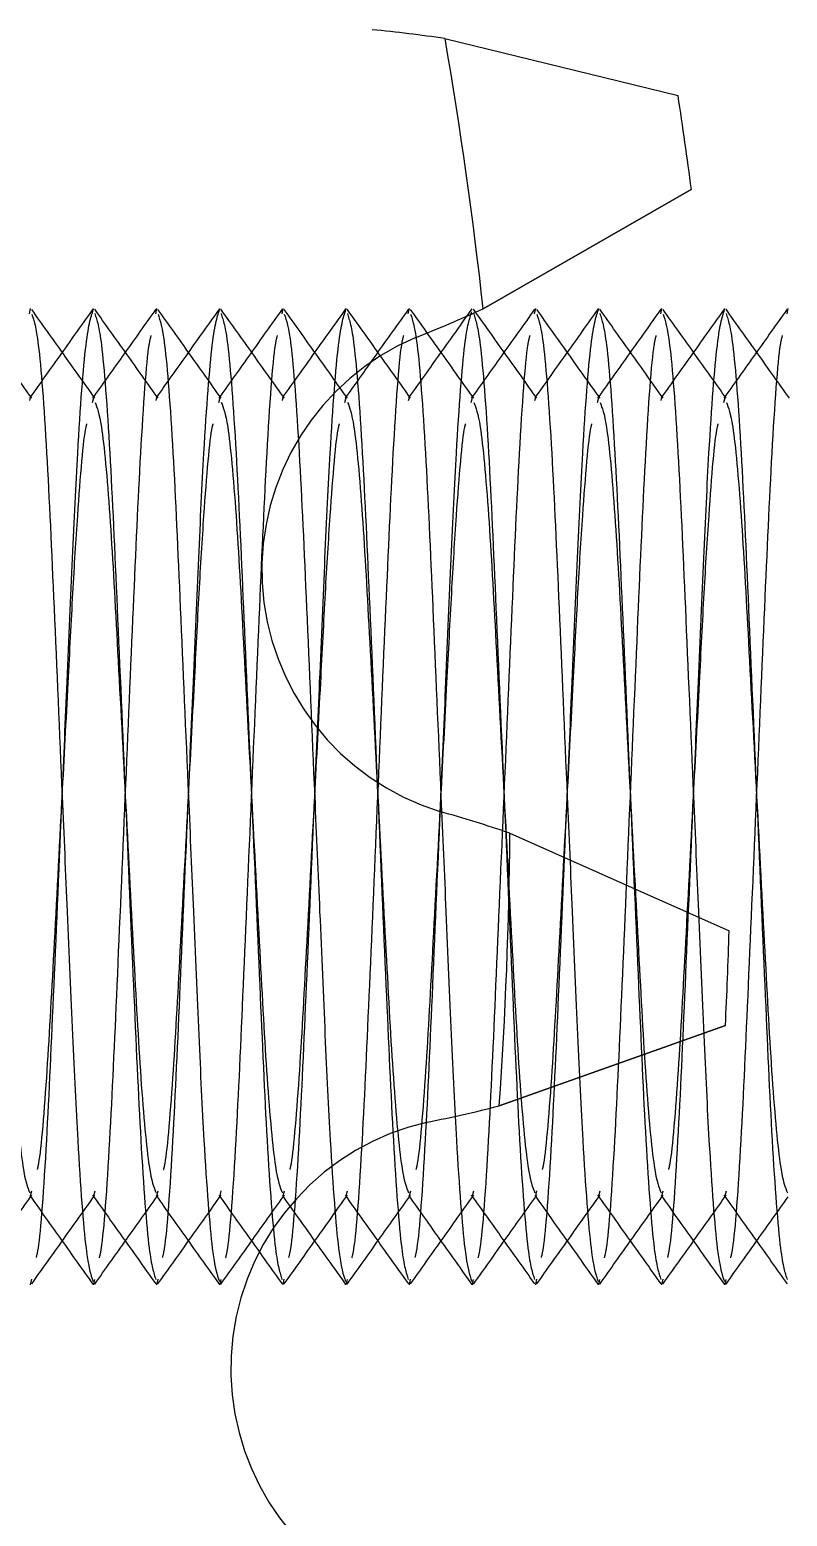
# Model space of a CAD drawing. Header units: metres. Extents: x 0 to 63075, y 0 to 44550.
# Drawn here: x 36441.33 to 36453.33, y 35152.88 to 35176.41 of the extents above; entities that cross this region are included whole.
import ezdxf

# ---------------------------------------------------------------- set-up
doc = ezdxf.new("R2010")
doc.units = ezdxf.units.M
doc.header["$LTSCALE"] = 75
doc.linetypes.add('HIDDEN2', pattern=[4.7625, 3.175, -1.5875])
for name, color, linetype in [('SDM', 7, 'Continuous'), ('SL4', 4, 'Continuous'), ('ST1', 7, 'HIDDEN2')]:
    doc.layers.add(name, color=color, linetype=linetype)

# ---------------------------------------------------------------- blocks, each defined once
blk = doc.blocks.new('A$Cf5e9a517')
at = {"layer": 'SL4'}
for p, q in [((279.071, 1605.993), (279.089, 1606.077)), ((281.071, 1605.993), (281.089, 1606.077)), ((283.071, 1605.993), (283.089, 1606.077)), ((285.071, 1605.993), (285.089, 1606.077)), ((287.071, 1605.993), (287.089, 1606.077)), ((289.071, 1605.993), (289.089, 1606.077)), ((291.071, 1605.993), (291.089, 1606.077)), ((280.089, 1590.623), (280.106, 1590.704)), ((282.089, 1590.623), (282.106, 1590.704)), ((284.089, 1590.623), (284.106, 1590.704)), ((286.089, 1590.623), (286.106, 1590.704)), ((288.089, 1590.623), (288.106, 1590.704)), ((290.089, 1590.623), (290.106, 1590.704))]:
    blk.add_line(p, q, dxfattribs=at)
for radius in [125, 123.91, 122.777, 119.686, 89.286]:
    blk.add_circle((216.283, 1598.35), radius, dxfattribs=at)
for radius, start, end in [(104.464, 84.34617, 70.62407), (98.5, 84.12256, 70.84769), (93.236, 82.04946, 72.92078), (92.147, 81.13305, 347.48512), (92.147, 347.48512, 73.8372), (86.207, 285.15738, 49.81286)]:
    blk.add_arc((216.283, 1598.35), radius, start, end, dxfattribs=at)
for points, knots in [([(280.108, 1604.657), (279.941, 1604.892), (279.607, 1605.36), (279.273, 1605.83), (279.106, 1606.064)], [0, 0, 0, 0, 0.49997, 1, 1, 1, 1]), ([(279.107, 1605.989), (279.141, 1605.887), (279.216, 1605.661), (279.345, 1603.939), (279.458, 1601.39), (279.571, 1598.751), (279.672, 1596.426), (279.752, 1594.531), (279.845, 1592.591), (279.964, 1591.009), (280.041, 1590.781), (280.078, 1590.674)], [0, 0, 0, 0, 0.108328, 0.239496, 0.365485, 0.495517, 0.57381, 0.663359, 0.752437, 0.883605, 1, 1, 1, 1]), ([(281.072, 1606.065), (280.905, 1605.831), (280.577, 1605.37), (280.249, 1604.91), (280.089, 1604.685)], [0, 0, 0, 0, 0.510193, 1, 1, 1, 1]), ([(282.108, 1604.657), (281.941, 1604.892), (281.607, 1605.36), (281.273, 1605.83), (281.106, 1606.064)], [0, 0, 0, 0, 0.49997, 1, 1, 1, 1]), ([(281.107, 1605.989), (281.141, 1605.887), (281.216, 1605.661), (281.345, 1603.939), (281.458, 1601.39), (281.571, 1598.751), (281.672, 1596.426), (281.752, 1594.531), (281.845, 1592.591), (281.964, 1591.009), (282.041, 1590.781), (282.078, 1590.674)], [0, 0, 0, 0, 0.1083278, 0.2394956, 0.3654849, 0.4955173, 0.5738097, 0.663359, 0.7524373, 0.8836052, 1, 1, 1, 1]), ([(283.072, 1606.065), (282.905, 1605.831), (282.577, 1605.37), (282.249, 1604.91), (282.089, 1604.685)], [0, 0, 0, 0, 0.510193, 1, 1, 1, 1]), ([(284.108, 1604.657), (283.941, 1604.892), (283.607, 1605.36), (283.273, 1605.83), (283.106, 1606.064)], [0, 0, 0, 0, 0.49997, 1, 1, 1, 1]), ([(283.107, 1605.989), (283.141, 1605.887), (283.216, 1605.661), (283.345, 1603.939), (283.458, 1601.39), (283.571, 1598.751), (283.672, 1596.426), (283.752, 1594.531), (283.845, 1592.591), (283.964, 1591.009), (284.041, 1590.781), (284.078, 1590.674)], [0, 0, 0, 0, 0.108328, 0.239496, 0.365485, 0.495517, 0.57381, 0.663359, 0.752437, 0.883605, 1, 1, 1, 1]), ([(285.072, 1606.065), (284.905, 1605.831), (284.577, 1605.37), (284.249, 1604.91), (284.089, 1604.685)], [0, 0, 0, 0, 0.510193, 1, 1, 1, 1]), ([(286.108, 1604.657), (285.941, 1604.892), (285.607, 1605.36), (285.273, 1605.83), (285.106, 1606.064)], [0, 0, 0, 0, 0.49997, 1, 1, 1, 1]), ([(285.107, 1605.989), (285.141, 1605.887), (285.216, 1605.661), (285.345, 1603.939), (285.458, 1601.39), (285.571, 1598.751), (285.672, 1596.426), (285.752, 1594.531), (285.845, 1592.591), (285.964, 1591.009), (286.041, 1590.781), (286.078, 1590.674)], [0, 0, 0, 0, 0.108328, 0.239496, 0.365485, 0.495517, 0.57381, 0.663359, 0.752437, 0.883605, 1, 1, 1, 1]), ([(287.072, 1606.065), (286.905, 1605.831), (286.577, 1605.37), (286.249, 1604.91), (286.089, 1604.685)], [0, 0, 0, 0, 0.510193, 1, 1, 1, 1]), ([(288.108, 1604.657), (287.941, 1604.892), (287.607, 1605.36), (287.273, 1605.83), (287.106, 1606.064)], [0, 0, 0, 0, 0.49997, 1, 1, 1, 1]), ([(287.107, 1605.989), (287.141, 1605.887), (287.216, 1605.661), (287.345, 1603.939), (287.458, 1601.39), (287.571, 1598.751), (287.672, 1596.426), (287.752, 1594.531), (287.845, 1592.591), (287.964, 1591.009), (288.041, 1590.781), (288.078, 1590.674)], [0, 0, 0, 0, 0.108328, 0.239496, 0.365485, 0.495517, 0.57381, 0.663359, 0.752437, 0.883605, 1, 1, 1, 1]), ([(289.072, 1606.065), (288.905, 1605.831), (288.577, 1605.37), (288.249, 1604.91), (288.089, 1604.685)], [0, 0, 0, 0, 0.510193, 1, 1, 1, 1]), ([(290.108, 1604.657), (289.941, 1604.892), (289.607, 1605.36), (289.273, 1605.83), (289.106, 1606.064)], [0, 0, 0, 0, 0.49997, 1, 1, 1, 1]), ([(289.107, 1605.989), (289.141, 1605.887), (289.216, 1605.661), (289.345, 1603.939), (289.458, 1601.39), (289.571, 1598.751), (289.672, 1596.426), (289.752, 1594.531), (289.845, 1592.591), (289.964, 1591.009), (290.041, 1590.781), (290.078, 1590.674)], [0, 0, 0, 0, 0.108328, 0.239496, 0.365485, 0.495517, 0.57381, 0.663359, 0.752437, 0.883605, 1, 1, 1, 1]), ([(291.072, 1606.065), (290.905, 1605.831), (290.577, 1605.37), (290.249, 1604.91), (290.089, 1604.685)], [0, 0, 0, 0, 0.510193, 1, 1, 1, 1]), ([(280.109, 1604.592), (280.142, 1604.509), (280.216, 1604.325), (280.345, 1602.922), (280.458, 1600.835), (280.589, 1598.35), (280.719, 1595.865), (280.832, 1593.776), (280.963, 1592.352), (281.04, 1592.166), (281.076, 1592.079)], [0, 0, 0, 0, 0.1069717, 0.2387806, 0.3653767, 0.4960425, 0.6267083, 0.7533044, 0.8851133, 1, 1, 1, 1]), ([(282.109, 1604.592), (282.142, 1604.509), (282.216, 1604.325), (282.345, 1602.922), (282.458, 1600.835), (282.589, 1598.35), (282.719, 1595.865), (282.832, 1593.776), (282.963, 1592.352), (283.04, 1592.166), (283.076, 1592.079)], [0, 0, 0, 0, 0.106972, 0.238781, 0.365377, 0.496042, 0.626708, 0.753304, 0.885113, 1, 1, 1, 1]), ([(284.109, 1604.592), (284.142, 1604.509), (284.216, 1604.325), (284.345, 1602.922), (284.458, 1600.835), (284.589, 1598.35), (284.719, 1595.865), (284.832, 1593.776), (284.963, 1592.352), (285.04, 1592.166), (285.076, 1592.079)], [0, 0, 0, 0, 0.106972, 0.238781, 0.365377, 0.496042, 0.626708, 0.753304, 0.885113, 1, 1, 1, 1]), ([(286.109, 1604.592), (286.142, 1604.509), (286.216, 1604.325), (286.345, 1602.922), (286.458, 1600.835), (286.589, 1598.35), (286.719, 1595.865), (286.832, 1593.776), (286.963, 1592.352), (287.04, 1592.166), (287.076, 1592.079)], [0, 0, 0, 0, 0.106972, 0.238781, 0.365377, 0.496042, 0.626708, 0.753304, 0.885113, 1, 1, 1, 1]), ([(288.109, 1604.592), (288.142, 1604.509), (288.216, 1604.325), (288.345, 1602.922), (288.458, 1600.835), (288.589, 1598.35), (288.719, 1595.865), (288.832, 1593.776), (288.963, 1592.352), (289.04, 1592.166), (289.076, 1592.079)], [0, 0, 0, 0, 0.106972, 0.238781, 0.365377, 0.496042, 0.626708, 0.753304, 0.885113, 1, 1, 1, 1]), ([(290.109, 1604.592), (290.142, 1604.509), (290.216, 1604.325), (290.345, 1602.922), (290.458, 1600.835), (290.589, 1598.35), (290.719, 1595.865), (290.832, 1593.776), (290.963, 1592.352), (291.04, 1592.166), (291.076, 1592.079)], [0, 0, 0, 0, 0.106972, 0.238781, 0.365377, 0.496042, 0.626708, 0.753304, 0.885113, 1, 1, 1, 1]), ([(278.283, 1603.439), (278.303, 1603.242), (278.367, 1602.631), (278.458, 1600.802), (278.589, 1598.359), (278.719, 1595.863), (278.832, 1593.777), (278.963, 1592.352), (279.04, 1592.165), (279.076, 1592.079)], [0, 0, 0, 0, 0.0734, 0.2275, 0.386554, 0.545608, 0.699708, 0.860153, 1, 1, 1, 1]), ([(279.076, 1592.035), (279.243, 1591.8), (279.577, 1591.331), (279.911, 1590.862), (280.079, 1590.627)], [0, 0, 0, 0, 0.499965, 1, 1, 1, 1]), ([(281.076, 1592.035), (281.243, 1591.8), (281.577, 1591.331), (281.911, 1590.862), (282.079, 1590.627)], [0, 0, 0, 0, 0.499965, 1, 1, 1, 1]), ([(283.076, 1592.035), (283.243, 1591.8), (283.577, 1591.331), (283.911, 1590.862), (284.079, 1590.627)], [0, 0, 0, 0, 0.499965, 1, 1, 1, 1]), ([(285.076, 1592.035), (285.243, 1591.8), (285.577, 1591.331), (285.911, 1590.862), (286.079, 1590.627)], [0, 0, 0, 0, 0.4999648, 1, 1, 1, 1]), ([(287.076, 1592.035), (287.243, 1591.8), (287.577, 1591.331), (287.911, 1590.862), (288.079, 1590.627)], [0, 0, 0, 0, 0.499965, 1, 1, 1, 1]), ([(289.076, 1592.035), (289.243, 1591.8), (289.577, 1591.331), (289.911, 1590.862), (290.079, 1590.627)], [0, 0, 0, 0, 0.499965, 1, 1, 1, 1]), ([(278.283, 1590.884), (278.39, 1591.035), (278.659, 1591.413), (278.928, 1591.79), (279.089, 1592.016)], [0, 0, 0, 0, 0.401371, 1, 1, 1, 1]), ([(280.104, 1590.634), (280.272, 1590.869), (280.6, 1591.329), (280.928, 1591.79), (281.089, 1592.016)], [0, 0, 0, 0, 0.509687, 1, 1, 1, 1]), ([(282.104, 1590.634), (282.272, 1590.869), (282.6, 1591.329), (282.928, 1591.79), (283.089, 1592.016)], [0, 0, 0, 0, 0.509687, 1, 1, 1, 1]), ([(284.104, 1590.634), (284.272, 1590.869), (284.6, 1591.329), (284.928, 1591.79), (285.089, 1592.016)], [0, 0, 0, 0, 0.509687, 1, 1, 1, 1]), ([(286.104, 1590.634), (286.272, 1590.869), (286.6, 1591.329), (286.928, 1591.79), (287.089, 1592.016)], [0, 0, 0, 0, 0.5096866, 1, 1, 1, 1]), ([(288.104, 1590.634), (288.272, 1590.869), (288.6, 1591.329), (288.928, 1591.79), (289.089, 1592.016)], [0, 0, 0, 0, 0.509687, 1, 1, 1, 1]), ([(290.104, 1590.634), (290.272, 1590.869), (290.6, 1591.329), (290.928, 1591.79), (291.089, 1592.016)], [0, 0, 0, 0, 0.509687, 1, 1, 1, 1])]:
    blk.add_open_spline(points, degree=3, knots=knots, dxfattribs=at)
at = {"layer": 'ST1'}
for p, q in [((285.652, 1610.351), (289.344, 1609.449)), ((289.554, 1607.964), (286.258, 1606.073)), ((286.258, 1606.073), (289.554, 1607.964)), ((279.076, 1604.621), (279.089, 1604.671)), ((280.068, 1604.592), (280.089, 1604.671)), ((280.089, 1604.685), (280.069, 1604.657)), ((281.076, 1604.621), (281.089, 1604.671)), ((282.068, 1604.592), (282.089, 1604.671)), ((282.089, 1604.685), (282.069, 1604.657)), ((283.076, 1604.621), (283.089, 1604.671)), ((284.068, 1604.592), (284.089, 1604.671)), ((284.089, 1604.685), (284.069, 1604.657)), ((285.076, 1604.621), (285.089, 1604.671)), ((286.068, 1604.592), (286.089, 1604.671)), ((286.089, 1604.685), (286.069, 1604.657)), ((287.076, 1604.621), (287.089, 1604.671)), ((288.068, 1604.592), (288.089, 1604.671)), ((288.089, 1604.685), (288.069, 1604.657)), ((289.076, 1604.621), (289.089, 1604.671)), ((290.068, 1604.592), (290.089, 1604.671)), ((290.089, 1604.685), (290.069, 1604.657)), ((286.68, 1597.772), (290.152, 1596.225)), ((290.094, 1594.726), (286.512, 1593.454)), ((286.512, 1593.454), (290.094, 1594.726)), ((279.089, 1592.029), (279.109, 1592.107)), ((279.089, 1592.016), (279.108, 1592.043)), ((280.089, 1592.029), (280.109, 1592.108)), ((281.089, 1592.029), (281.109, 1592.107)), ((281.089, 1592.016), (281.108, 1592.043)), ((282.089, 1592.029), (282.109, 1592.108)), ((283.089, 1592.029), (283.109, 1592.107)), ((283.089, 1592.016), (283.108, 1592.043)), ((284.089, 1592.029), (284.109, 1592.108)), ((285.089, 1592.029), (285.109, 1592.107)), ((285.089, 1592.016), (285.108, 1592.043)), ((286.089, 1592.029), (286.109, 1592.108)), ((287.089, 1592.029), (287.109, 1592.107)), ((287.089, 1592.016), (287.108, 1592.043)), ((288.089, 1592.029), (288.109, 1592.108)), ((289.089, 1592.029), (289.109, 1592.107)), ((289.089, 1592.016), (289.108, 1592.043)), ((290.089, 1592.029), (290.109, 1592.108)), ((279.089, 1590.623), (279.107, 1590.711)), ((281.089, 1590.623), (281.107, 1590.711)), ((283.089, 1590.623), (283.107, 1590.711)), ((285.089, 1590.623), (285.107, 1590.711)), ((287.089, 1590.623), (287.107, 1590.711)), ((289.089, 1590.623), (289.107, 1590.711))]:
    blk.add_line(p, q, dxfattribs=at)
for radius in [114.333, 92.131, 89.448]:
    blk.add_circle((216.283, 1598.35), radius, dxfattribs=at)
for centre, radius, start, end in [((282.556, 1589.661), 20.92, 81.4886, 84.6659), ((216.283, 1598.35), 70.4, 6.29818, 9.81492), ((216.283, 1598.35), 73.9, 7.47506, 8.63805), ((277.541, 1625.091), 20.92, 291.4472, 294.6245), ((286.752, 1601.937), 4, 112.9837, 252.8437), ((279.939, 1577.967), 20.92, 71.2029, 74.3802), ((216.283, 1598.35), 70.4, 356.01247, 359.52921), ((216.283, 1598.35), 73.9, 357.18934, 358.35233), ((281.331, 1613.723), 20.92, 281.1615, 284.3388), ((286.26, 1589.296), 4, 102.698, 242.5579)]:
    blk.add_arc(centre, radius, start, end, dxfattribs=at)
for points, knots in [([(279.108, 1604.657), (278.941, 1604.892), (278.606, 1605.362), (278.272, 1605.831), (278.104, 1606.066)], [0, 0, 0, 0, 0.4999369, 1, 1, 1, 1]), ([(280.079, 1606.073), (279.911, 1605.838), (279.577, 1605.369), (279.243, 1604.9), (279.076, 1604.665)], [0, 0, 0, 0, 0.5000352, 1, 1, 1, 1]), ([(279.179, 1591.054), (279.19, 1591.095), (279.242, 1591.3), (279.346, 1592.797), (279.458, 1595.3), (279.571, 1597.95), (279.672, 1600.274), (279.752, 1602.169), (279.845, 1604.111), (279.968, 1605.732), (280.049, 1605.963), (280.089, 1606.077)], [0, 0, 0, 0, 0.035067, 0.175217, 0.309833, 0.448769, 0.532422, 0.628103, 0.72328, 0.863429, 1, 1, 1, 1]), ([(281.108, 1604.657), (280.941, 1604.892), (280.606, 1605.362), (280.272, 1605.831), (280.104, 1606.066)], [0, 0, 0, 0, 0.499937, 1, 1, 1, 1]), ([(280.106, 1605.996), (280.14, 1605.893), (280.215, 1605.666), (280.345, 1603.94), (280.458, 1601.388), (280.589, 1598.35), (280.719, 1595.312), (280.832, 1592.761), (280.962, 1591.036), (281.037, 1590.81), (281.071, 1590.707)], [0, 0, 0, 0, 0.110571, 0.242596, 0.369408, 0.50029, 0.631172, 0.757984, 0.890008, 1, 1, 1, 1]), ([(282.079, 1606.073), (281.911, 1605.838), (281.577, 1605.369), (281.243, 1604.9), (281.076, 1604.665)], [0, 0, 0, 0, 0.500035, 1, 1, 1, 1]), ([(281.179, 1591.054), (281.19, 1591.095), (281.242, 1591.3), (281.346, 1592.797), (281.458, 1595.3), (281.571, 1597.95), (281.672, 1600.274), (281.752, 1602.169), (281.845, 1604.111), (281.968, 1605.732), (282.049, 1605.963), (282.089, 1606.077)], [0, 0, 0, 0, 0.035067, 0.175217, 0.309833, 0.448769, 0.532422, 0.628103, 0.72328, 0.863429, 1, 1, 1, 1]), ([(283.108, 1604.657), (282.941, 1604.892), (282.606, 1605.362), (282.272, 1605.831), (282.104, 1606.066)], [0, 0, 0, 0, 0.499937, 1, 1, 1, 1]), ([(282.106, 1605.996), (282.14, 1605.893), (282.215, 1605.666), (282.345, 1603.94), (282.458, 1601.388), (282.589, 1598.35), (282.719, 1595.312), (282.832, 1592.761), (282.962, 1591.036), (283.037, 1590.81), (283.071, 1590.707)], [0, 0, 0, 0, 0.110571, 0.242596, 0.369408, 0.50029, 0.631172, 0.757984, 0.890008, 1, 1, 1, 1]), ([(284.079, 1606.073), (283.911, 1605.838), (283.577, 1605.369), (283.243, 1604.9), (283.076, 1604.665)], [0, 0, 0, 0, 0.500035, 1, 1, 1, 1]), ([(283.179, 1591.054), (283.19, 1591.095), (283.242, 1591.3), (283.346, 1592.797), (283.458, 1595.3), (283.571, 1597.95), (283.672, 1600.274), (283.752, 1602.169), (283.845, 1604.111), (283.968, 1605.732), (284.049, 1605.963), (284.089, 1606.077)], [0, 0, 0, 0, 0.035067, 0.175217, 0.309833, 0.448769, 0.532422, 0.628103, 0.72328, 0.863429, 1, 1, 1, 1]), ([(285.108, 1604.657), (284.941, 1604.892), (284.606, 1605.362), (284.272, 1605.831), (284.104, 1606.066)], [0, 0, 0, 0, 0.4999369, 1, 1, 1, 1]), ([(284.106, 1605.996), (284.14, 1605.893), (284.215, 1605.666), (284.345, 1603.94), (284.458, 1601.388), (284.589, 1598.35), (284.719, 1595.312), (284.832, 1592.761), (284.962, 1591.036), (285.037, 1590.81), (285.071, 1590.707)], [0, 0, 0, 0, 0.110571, 0.242596, 0.369408, 0.50029, 0.631172, 0.757984, 0.890008, 1, 1, 1, 1]), ([(286.079, 1606.073), (285.911, 1605.838), (285.577, 1605.369), (285.243, 1604.9), (285.076, 1604.665)], [0, 0, 0, 0, 0.5000352, 1, 1, 1, 1]), ([(285.179, 1591.054), (285.19, 1591.095), (285.242, 1591.3), (285.346, 1592.797), (285.458, 1595.3), (285.571, 1597.95), (285.672, 1600.274), (285.752, 1602.169), (285.845, 1604.109), (285.964, 1605.691), (286.041, 1605.919), (286.078, 1606.026)], [0, 0, 0, 0, 0.035501, 0.177382, 0.313661, 0.454314, 0.539001, 0.635864, 0.732218, 0.874099, 1, 1, 1, 1]), ([(287.108, 1604.657), (286.941, 1604.892), (286.606, 1605.362), (286.272, 1605.831), (286.104, 1606.066)], [0, 0, 0, 0, 0.4999369, 1, 1, 1, 1]), ([(286.106, 1605.996), (286.14, 1605.893), (286.215, 1605.666), (286.345, 1603.94), (286.458, 1601.388), (286.589, 1598.35), (286.719, 1595.312), (286.832, 1592.761), (286.962, 1591.036), (287.037, 1590.81), (287.071, 1590.707)], [0, 0, 0, 0, 0.110571, 0.242596, 0.369408, 0.50029, 0.631172, 0.757984, 0.890008, 1, 1, 1, 1]), ([(288.079, 1606.073), (287.911, 1605.838), (287.577, 1605.369), (287.243, 1604.9), (287.076, 1604.665)], [0, 0, 0, 0, 0.500035, 1, 1, 1, 1]), ([(287.179, 1591.054), (287.19, 1591.095), (287.242, 1591.3), (287.346, 1592.797), (287.458, 1595.3), (287.571, 1597.95), (287.672, 1600.274), (287.752, 1602.169), (287.845, 1604.111), (287.968, 1605.732), (288.049, 1605.963), (288.089, 1606.077)], [0, 0, 0, 0, 0.035067, 0.175217, 0.309833, 0.448769, 0.532422, 0.628103, 0.72328, 0.863429, 1, 1, 1, 1]), ([(289.108, 1604.657), (288.941, 1604.892), (288.606, 1605.362), (288.272, 1605.831), (288.104, 1606.066)], [0, 0, 0, 0, 0.499937, 1, 1, 1, 1]), ([(288.106, 1605.996), (288.14, 1605.893), (288.215, 1605.666), (288.345, 1603.94), (288.458, 1601.388), (288.589, 1598.35), (288.719, 1595.312), (288.832, 1592.761), (288.962, 1591.036), (289.037, 1590.81), (289.071, 1590.707)], [0, 0, 0, 0, 0.110571, 0.242596, 0.369408, 0.50029, 0.631172, 0.757984, 0.890008, 1, 1, 1, 1]), ([(290.079, 1606.073), (289.911, 1605.838), (289.577, 1605.369), (289.243, 1604.9), (289.076, 1604.665)], [0, 0, 0, 0, 0.500035, 1, 1, 1, 1]), ([(289.179, 1591.054), (289.19, 1591.095), (289.242, 1591.3), (289.346, 1592.797), (289.458, 1595.3), (289.571, 1597.95), (289.672, 1600.274), (289.752, 1602.169), (289.845, 1604.111), (289.968, 1605.732), (290.049, 1605.963), (290.089, 1606.077)], [0, 0, 0, 0, 0.035067, 0.175217, 0.309833, 0.448769, 0.532422, 0.628103, 0.72328, 0.863429, 1, 1, 1, 1]), ([(291.108, 1604.657), (290.941, 1604.892), (290.606, 1605.362), (290.272, 1605.831), (290.104, 1606.066)], [0, 0, 0, 0, 0.499937, 1, 1, 1, 1]), ([(290.106, 1605.996), (290.14, 1605.893), (290.215, 1605.666), (290.345, 1603.94), (290.458, 1601.388), (290.589, 1598.35), (290.719, 1595.312), (290.832, 1592.761), (290.962, 1591.036), (291.037, 1590.81), (291.071, 1590.707)], [0, 0, 0, 0, 0.110571, 0.242596, 0.369408, 0.50029, 0.631172, 0.757984, 0.890008, 1, 1, 1, 1]), ([(280.178, 1591.047), (280.189, 1591.089), (280.241, 1591.295), (280.346, 1592.795), (280.458, 1595.303), (280.589, 1598.35), (280.719, 1601.397), (280.831, 1603.904), (280.936, 1605.403), (280.988, 1605.609), (280.999, 1605.651)], [0, 0, 0, 0, 0.040767, 0.196457, 0.346, 0.500342, 0.654684, 0.804227, 0.959916, 1, 1, 1, 1]), ([(282.178, 1591.047), (282.189, 1591.089), (282.241, 1591.295), (282.346, 1592.795), (282.458, 1595.303), (282.589, 1598.35), (282.719, 1601.397), (282.831, 1603.904), (282.936, 1605.403), (282.988, 1605.609), (282.999, 1605.651)], [0, 0, 0, 0, 0.040767, 0.196457, 0.346, 0.500342, 0.654684, 0.804227, 0.959916, 1, 1, 1, 1]), ([(284.178, 1591.047), (284.189, 1591.089), (284.241, 1591.295), (284.346, 1592.795), (284.458, 1595.303), (284.589, 1598.35), (284.719, 1601.397), (284.831, 1603.904), (284.936, 1605.403), (284.988, 1605.609), (284.999, 1605.651)], [0, 0, 0, 0, 0.040767, 0.196457, 0.346, 0.500342, 0.654684, 0.804227, 0.959916, 1, 1, 1, 1]), ([(286.178, 1591.047), (286.189, 1591.089), (286.241, 1591.295), (286.346, 1592.795), (286.458, 1595.303), (286.589, 1598.35), (286.719, 1601.397), (286.831, 1603.904), (286.936, 1605.403), (286.988, 1605.609), (286.999, 1605.651)], [0, 0, 0, 0, 0.0407674, 0.196457, 0.3459999, 0.5003418, 0.6546838, 0.8042266, 0.9599163, 1, 1, 1, 1]), ([(288.178, 1591.047), (288.189, 1591.089), (288.241, 1591.295), (288.346, 1592.795), (288.458, 1595.303), (288.589, 1598.35), (288.719, 1601.397), (288.831, 1603.904), (288.936, 1605.403), (288.988, 1605.609), (288.999, 1605.651)], [0, 0, 0, 0, 0.040767, 0.196457, 0.346, 0.500342, 0.654684, 0.804227, 0.959916, 1, 1, 1, 1]), ([(290.178, 1591.047), (290.189, 1591.089), (290.241, 1591.295), (290.346, 1592.795), (290.458, 1595.303), (290.589, 1598.35), (290.719, 1601.397), (290.831, 1603.904), (290.936, 1605.403), (290.988, 1605.609), (290.999, 1605.651)], [0, 0, 0, 0, 0.040767, 0.196457, 0.346, 0.500342, 0.654684, 0.804227, 0.959916, 1, 1, 1, 1]), ([(279.196, 1592.446), (279.201, 1592.463), (279.247, 1592.628), (279.346, 1593.819), (279.458, 1595.852), (279.577, 1598.13), (279.681, 1600.081), (279.758, 1601.611), (279.848, 1603.063), (279.93, 1604.072), (279.976, 1604.236), (279.981, 1604.253)], [0, 0, 0, 0, 0.0191483, 0.1819613, 0.3383353, 0.4997364, 0.6175161, 0.7178528, 0.8186194, 0.9814324, 1, 1, 1, 1]), ([(281.196, 1592.446), (281.201, 1592.463), (281.247, 1592.628), (281.346, 1593.819), (281.458, 1595.852), (281.577, 1598.13), (281.681, 1600.081), (281.758, 1601.611), (281.848, 1603.063), (281.93, 1604.072), (281.976, 1604.236), (281.981, 1604.253)], [0, 0, 0, 0, 0.019148, 0.181961, 0.338335, 0.499736, 0.617516, 0.717853, 0.818619, 0.981432, 1, 1, 1, 1]), ([(283.196, 1592.446), (283.201, 1592.463), (283.247, 1592.628), (283.346, 1593.819), (283.458, 1595.852), (283.577, 1598.13), (283.681, 1600.081), (283.758, 1601.611), (283.848, 1603.063), (283.93, 1604.072), (283.976, 1604.236), (283.981, 1604.253)], [0, 0, 0, 0, 0.0191483, 0.1819613, 0.3383353, 0.4997364, 0.6175161, 0.7178528, 0.8186194, 0.9814324, 1, 1, 1, 1]), ([(285.196, 1592.446), (285.201, 1592.463), (285.247, 1592.628), (285.346, 1593.819), (285.458, 1595.852), (285.577, 1598.13), (285.681, 1600.081), (285.758, 1601.611), (285.848, 1603.063), (285.93, 1604.072), (285.976, 1604.236), (285.981, 1604.253)], [0, 0, 0, 0, 0.019148, 0.181961, 0.338335, 0.499736, 0.617516, 0.717853, 0.818619, 0.981432, 1, 1, 1, 1]), ([(287.196, 1592.446), (287.201, 1592.463), (287.247, 1592.628), (287.346, 1593.819), (287.458, 1595.852), (287.577, 1598.13), (287.681, 1600.081), (287.758, 1601.611), (287.848, 1603.063), (287.93, 1604.072), (287.976, 1604.236), (287.981, 1604.253)], [0, 0, 0, 0, 0.019148, 0.181961, 0.338335, 0.499736, 0.617516, 0.717853, 0.818619, 0.981432, 1, 1, 1, 1]), ([(289.196, 1592.446), (289.201, 1592.463), (289.247, 1592.628), (289.346, 1593.819), (289.458, 1595.852), (289.577, 1598.13), (289.681, 1600.081), (289.758, 1601.611), (289.848, 1603.063), (289.93, 1604.072), (289.976, 1604.236), (289.981, 1604.253)], [0, 0, 0, 0, 0.0191483, 0.1819613, 0.3383353, 0.4997364, 0.6175161, 0.7178528, 0.8186194, 0.9814324, 1, 1, 1, 1]), ([(279.106, 1590.636), (279.273, 1590.87), (279.607, 1591.34), (279.941, 1591.808), (280.108, 1592.043)], [0, 0, 0, 0, 0.50003, 1, 1, 1, 1]), ([(280.069, 1592.043), (280.236, 1591.808), (280.571, 1591.339), (280.905, 1590.869), (281.072, 1590.635)], [0, 0, 0, 0, 0.49994, 1, 1, 1, 1]), ([(281.106, 1590.636), (281.273, 1590.87), (281.607, 1591.34), (281.941, 1591.808), (282.108, 1592.043)], [0, 0, 0, 0, 0.50003, 1, 1, 1, 1]), ([(282.069, 1592.043), (282.236, 1591.808), (282.571, 1591.339), (282.905, 1590.869), (283.072, 1590.635)], [0, 0, 0, 0, 0.4999404, 1, 1, 1, 1]), ([(283.106, 1590.636), (283.273, 1590.87), (283.607, 1591.34), (283.941, 1591.808), (284.108, 1592.043)], [0, 0, 0, 0, 0.50003, 1, 1, 1, 1]), ([(284.069, 1592.043), (284.236, 1591.808), (284.571, 1591.339), (284.905, 1590.869), (285.072, 1590.635)], [0, 0, 0, 0, 0.49994, 1, 1, 1, 1]), ([(285.106, 1590.636), (285.273, 1590.87), (285.607, 1591.34), (285.941, 1591.808), (286.108, 1592.043)], [0, 0, 0, 0, 0.50003, 1, 1, 1, 1]), ([(286.069, 1592.043), (286.236, 1591.808), (286.571, 1591.339), (286.905, 1590.869), (287.072, 1590.635)], [0, 0, 0, 0, 0.49994, 1, 1, 1, 1]), ([(287.106, 1590.636), (287.273, 1590.87), (287.607, 1591.34), (287.941, 1591.808), (288.108, 1592.043)], [0, 0, 0, 0, 0.50003, 1, 1, 1, 1]), ([(288.069, 1592.043), (288.236, 1591.808), (288.571, 1591.339), (288.905, 1590.869), (289.072, 1590.635)], [0, 0, 0, 0, 0.49994, 1, 1, 1, 1]), ([(289.106, 1590.636), (289.273, 1590.87), (289.607, 1591.34), (289.941, 1591.808), (290.108, 1592.043)], [0, 0, 0, 0, 0.50003, 1, 1, 1, 1]), ([(290.069, 1592.043), (290.236, 1591.808), (290.571, 1591.339), (290.905, 1590.869), (291.072, 1590.635)], [0, 0, 0, 0, 0.4999404, 1, 1, 1, 1])]:
    blk.add_open_spline(points, degree=3, knots=knots, dxfattribs=at)

msp = doc.modelspace()

# ---------------------------------------------------------------- block references
at = {"layer": 'SDM'}
msp.add_blockref('A$Cf5e9a517', (36162.252, 33565.919), dxfattribs=at)

doc.saveas('drawing.dxf')
